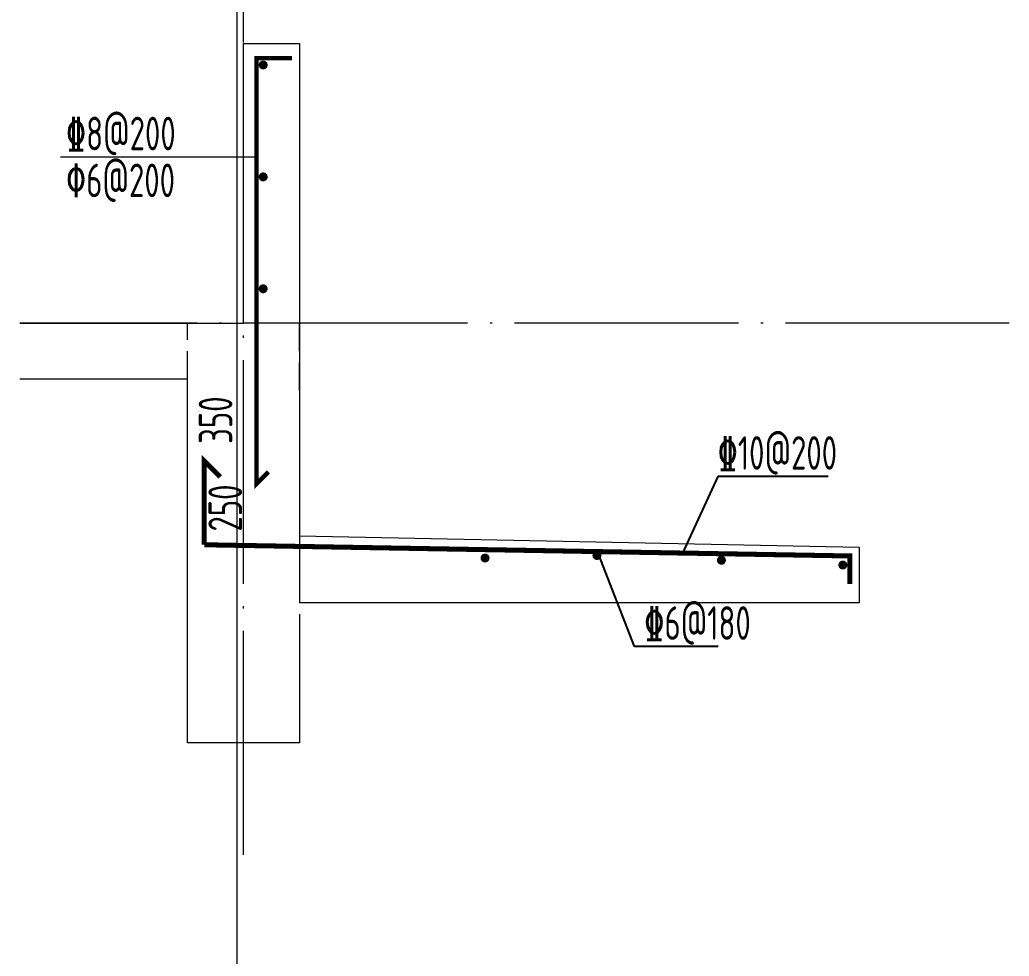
# Model space of a CAD drawing. Extents: x -129922 to 1190196, y -520662 to 139923.
# Drawn here: x 58925 to 60693, y -322888 to -321215 of the extents above; entities that cross this region are included whole.
import ezdxf

# ---------------------------------------------------------------- set-up
doc = ezdxf.new("R2010")
doc.units = 0
doc.header["$LTSCALE"] = 1000
doc.header["$MEASUREMENT"] = 0
doc.linetypes.add('DASH', pattern=[0.35, 0.25, -0.1])
doc.linetypes.add('DOTE', pattern=[2.42, 2, -0.2, 0.02, -0.2])
doc.layers.add('REIN', color=1, linetype='Continuous')
doc.layers.add('TEXT', color=7, linetype='Continuous')
for name, color, linetype, lineweight in [('S-墙柱-REIN', 1, 'Continuous', 20), ('S-大样-DIM', 3, 'Continuous', 20), ('S-大样-HATCH', 251, 'Continuous', 9), ('S-大样-实线', 2, 'Continuous', 20), ('S-大样-虚线', 4, 'DASH', 20), ('S-板-BEAM', 4, 'DASH', 20), ('S-轴网-轴线', 1, 'DOTE', 9), ('S-通用-TEXT', 7, 'Continuous', 20)]:
    doc.layers.add(name, color=color, linetype=linetype, lineweight=lineweight)
doc.styles.add('TSSD_Rein', font='tssdeng.shx', dxfattribs={"width": 0.7, "bigfont": 'hztxt.shx'})

# ---------------------------------------------------------------- blocks, each defined once
blk = doc.blocks.new('A$C46E61000')
at = {"layer": 'S-墙柱-REIN', "const_width": 8}
blk.add_lwpolyline([(86.7, 473.6), (23.1, 473.6), (23.1, -286.9), (44.3, -265.7)], dxfattribs=at)
for points in [[(39, 461.5, 1), (31, 461.5, 1)], [(39, 261.5, 1), (31, 261.5, 1)], [(39, 61.5, 1), (31, 61.5, 1)]]:
    blk.add_lwpolyline(points, format="xyb", close=True, dxfattribs=at)
at = {"layer": 'S-通用-TEXT'}
blk.add_lwpolyline([(23.1, 296.9), (-327, 296.9)], dxfattribs=at)
at = {"layer": 'S-通用-TEXT', "style": 'TSSD_Rein', "width": 0.7}
for s, p in [('\x848@200', (-317.4, 309)), ('\x826@200', (-317.4, 225.3))]:
    blk.add_text(s, height=60, dxfattribs=at).set_placement(p)
blk.add_text('350', height=60, rotation=90, dxfattribs=at).set_placement((-20.1, -215.7))
blk = doc.blocks.new('sfdhgfdh')
at = {"layer": 'REIN', "const_width": 9}
for points in [[(3833068.6, -264933.5), (3833068.6, -264783.5), (3833097.2, -264812.1)], [(3834222.5, -265003.7), (3834222.5, -264953.5), (3833068.6, -264933.5), (3833068.6, -264933.5), (3833068.6, -264933.5)]]:
    blk.add_lwpolyline(points, dxfattribs=at)
at = {"layer": 'REIN', "const_width": 8}
for points in [[(3833766.5, -264952.7, -1), (3833774.5, -264952.7, -1)], [(3833566.5, -264957.2, -1), (3833574.5, -264957.2, -1)], [(3833989, -264961.2, -1), (3833997, -264961.2, -1)], [(3834206, -264969.7, -1), (3834214, -264969.7, -1)]]:
    blk.add_lwpolyline(points, format="xyb", close=True, dxfattribs=at)
at = {"layer": 'S-大样-虚线'}
blk.add_line((3833238.9, -264917.5), (3833238.9, -265037.5), dxfattribs=at)
at = {"layer": 'TEXT'}
for p, q in [((3833986.4, -264811.5), (3833923.7, -264948.3)), ((3834183.5, -264811.5), (3833986.4, -264811.5)), ((3833837.4, -265115.5), (3833772.8, -264948.7)), ((3833987, -265115.5), (3833837.4, -265115.5))]:
    blk.add_line(p, q, dxfattribs=at)
at = {"layer": 'TEXT', "style": 'TSSD_Rein', "width": 0.7}
for s, p in [('\x8410@200', (3833986.4, -264799.4)), ('\x846@180', (3833855.1, -265103.4))]:
    blk.add_text(s, height=60, dxfattribs=at).set_placement(p)
blk.add_text('250', height=60, rotation=90, dxfattribs=at).set_placement((3833136.1, -264909.8))

msp = doc.modelspace()

# ---------------------------------------------------------------- linework, layer by layer
at = {"layer": 'S-大样-HATCH', "ltscale": 0.5}
msp.add_line((59312.8, -308241.8), (59312.8, -323561.6), dxfattribs=at)
at = {"layer": 'S-大样-实线', "ltscale": 0.5}
for points in [[(59325, -321757), (59325, -321257), (59425, -321257), (59425, -321357), (59425, -321357), (59425, -322137), (60425, -322157), (60425, -322257), (59425, -322257)], [(58925, -321757), (59325, -321757)], [(59425, -322277), (59425, -322507), (59225, -322507), (59225, -321857), (58925, -321857)]]:
    msp.add_lwpolyline(points, dxfattribs=at)
at = {"layer": 'S-板-BEAM', "ltscale": 0.2}
for points in [[(59225, -321857), (59225, -321757)], [(59425, -321877), (59425, -321757), (59325, -321757)]]:
    msp.add_lwpolyline(points, dxfattribs=at)
at = {"layer": 'S-轴网-轴线', "ltscale": 0.2}
for points in [[(59325, -322707), (59325, -321141.9)], [(60693.5, -321757), (58925, -321757)]]:
    msp.add_lwpolyline(points, dxfattribs=at)

# ---------------------------------------------------------------- block references
msp.add_blockref('sfdhgfdh', (-3773813.9, -57219.5))
at = {"layer": 'S-大样-DIM'}
msp.add_blockref('A$C46E61000', (59325, -321757), dxfattribs=at)

doc.saveas('drawing.dxf')
